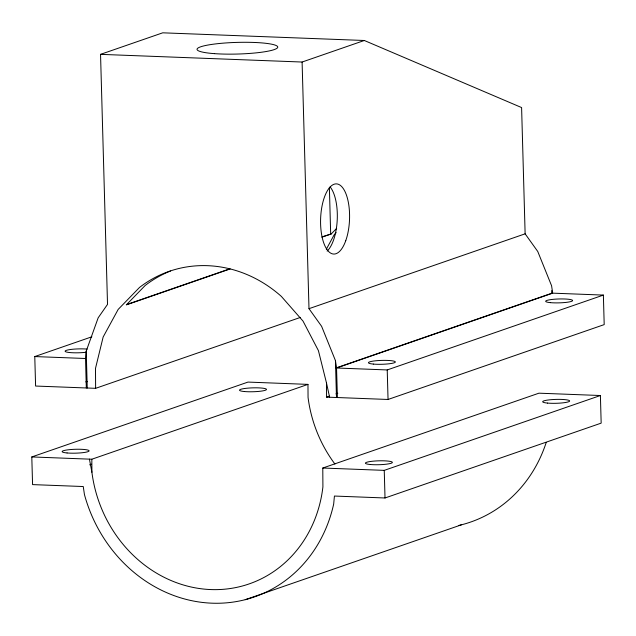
<?xml version="1.0" encoding="UTF-8"?>
<svg xmlns="http://www.w3.org/2000/svg" width="636" height="636" viewBox="0 0 636 636"><rect width="100%" height="100%" fill="white"/><g stroke="black" fill="none" stroke-linecap="round" stroke-linejoin="round"><path stroke-width="0.95" d="M86.313 387.976L85.526 358.497L86.218 351.128L98.167 317.817L107.524 304.39L100.544 54.354L162.752 32.818L364.317 40.489L521.6 107.564L525.129 233.825L537.754 251.482L551.587 285.771L552.692 293.156L603.373 295.088L604.2 324.614L388.047 399.472L326.586 397.126L326.491 382.983L318.413 350.619L303.022 321.093L281.358 296.408A127.884 115.06 70.9 0 0 139.523 287.44L118.177 309.406L103.151 337.008L95.495 368.371L95.623 388.326L35.6 386.044L34.773 356.565L91.862 336.794M326.332 249.225L334.313 234.557L336.174 232.649M321.911 237.164L331.276 233.921L336.667 228.372M100.544 54.354L302.1 62.034L364.317 40.489M126.644 304.549L229.596 268.901M322.253 236.815L331.276 233.921M230.192 268.925L126.31 304.898L145.183 285.477A127.884 115.06 70.9 0 1 170.512 271.008M337.414 397.54L336.539 368.005L335.45 360.62L321.617 326.324L308.993 308.675L525.129 233.825M95.623 388.326L300.534 317.372M89.43 459.136L91.91 472.262A127.884 115.06 70.9 0 0 208.139 589.429A127.884 115.06 70.9 0 0 322.913 486.866L322.786 468.024L538.931 393.183L600.4 395.52L601.171 423.131L385.019 497.98L334.425 496.048L333.677 504.062A141.685 127.47 70.9 0 1 211.963 603.182A141.685 127.47 70.9 0 1 84.445 494.57L83.252 486.532L32.571 484.608L31.8 456.942L247.984 382.085L307.967 384.382L308.055 397.413A127.884 115.06 70.9 0 0 334.91 464.034M335.983 367.982L552.135 293.132M552.692 293.156L336.539 368.005L387.221 369.937L603.373 295.088M31.8 456.942L91.83 459.232L307.967 384.382M89.66 464.837L91.528 464.193M326.586 397.126L329.392 396.156M335.943 393.883L337.811 393.239M322.786 468.024L384.247 470.37L600.4 395.52M245.218 599.684L461.362 524.835M34.773 356.565L85.526 358.497M326.491 382.983L329.615 397.238M551.722 290.628L551.802 293.538M387.221 369.937L388.047 399.472M384.247 470.37L385.019 497.98M335.45 360.62L336.476 397.5M329.384 187.604L330.672 233.897M302.1 62.034L308.993 308.675M86.218 351.128L87.251 388.008M91.83 459.232L91.91 472.262M86.448 352.209A13.491 1.948 -1.6 0 1 68.354 352.384A13.491 1.948 -1.6 0 1 68.95 349.736A13.491 1.948 -1.6 0 1 87.14 349.1M87.267 381.687A13.491 1.948 -1.6 0 1 85.773 381.862M330.1 186.889A35.115 14.461 -87.8 0 1 337.239 219.73A35.115 14.461 -87.8 0 1 327.135 251.093M546.165 442.608A141.685 127.47 70.9 0 1 458.516 525.527M214.443 53.639A40.386 5.827 -1.6 0 0 277.63 47.589A40.386 5.827 -1.6 0 0 220.104 43.423A40.386 5.827 -1.6 0 0 214.443 53.639M345.745 240.694A35.115 14.461 -87.8 0 0 338.257 184.233A35.115 14.461 -87.8 0 0 321.22 231.949A35.115 14.461 -87.8 0 0 345.745 240.694M373.332 364.078A13.491 1.948 -1.6 0 0 395.187 362.297A13.491 1.948 -1.6 0 0 377.132 360.652A13.491 1.948 -1.6 0 0 373.332 364.078M550.585 302.656A13.491 1.948 -1.6 0 0 572.44 300.868A13.491 1.948 -1.6 0 0 554.385 299.222A13.491 1.948 -1.6 0 0 550.585 302.656M547.612 403.089A13.491 1.948 -1.6 0 0 569.466 401.3A13.491 1.948 -1.6 0 0 551.412 399.654A13.491 1.948 -1.6 0 0 547.612 403.089M370.359 464.511A13.491 1.948 -1.6 0 0 392.213 462.722A13.491 1.948 -1.6 0 0 374.159 461.076A13.491 1.948 -1.6 0 0 370.359 464.511M67.066 452.959A13.491 1.948 -1.6 0 0 88.921 451.17A13.491 1.948 -1.6 0 0 70.866 449.525A13.491 1.948 -1.6 0 0 67.066 452.959M244.447 391.538A13.491 1.948 -1.6 0 0 266.309 389.757A13.491 1.948 -1.6 0 0 248.255 388.103A13.491 1.948 -1.6 0 0 244.447 391.538"/></g></svg>
